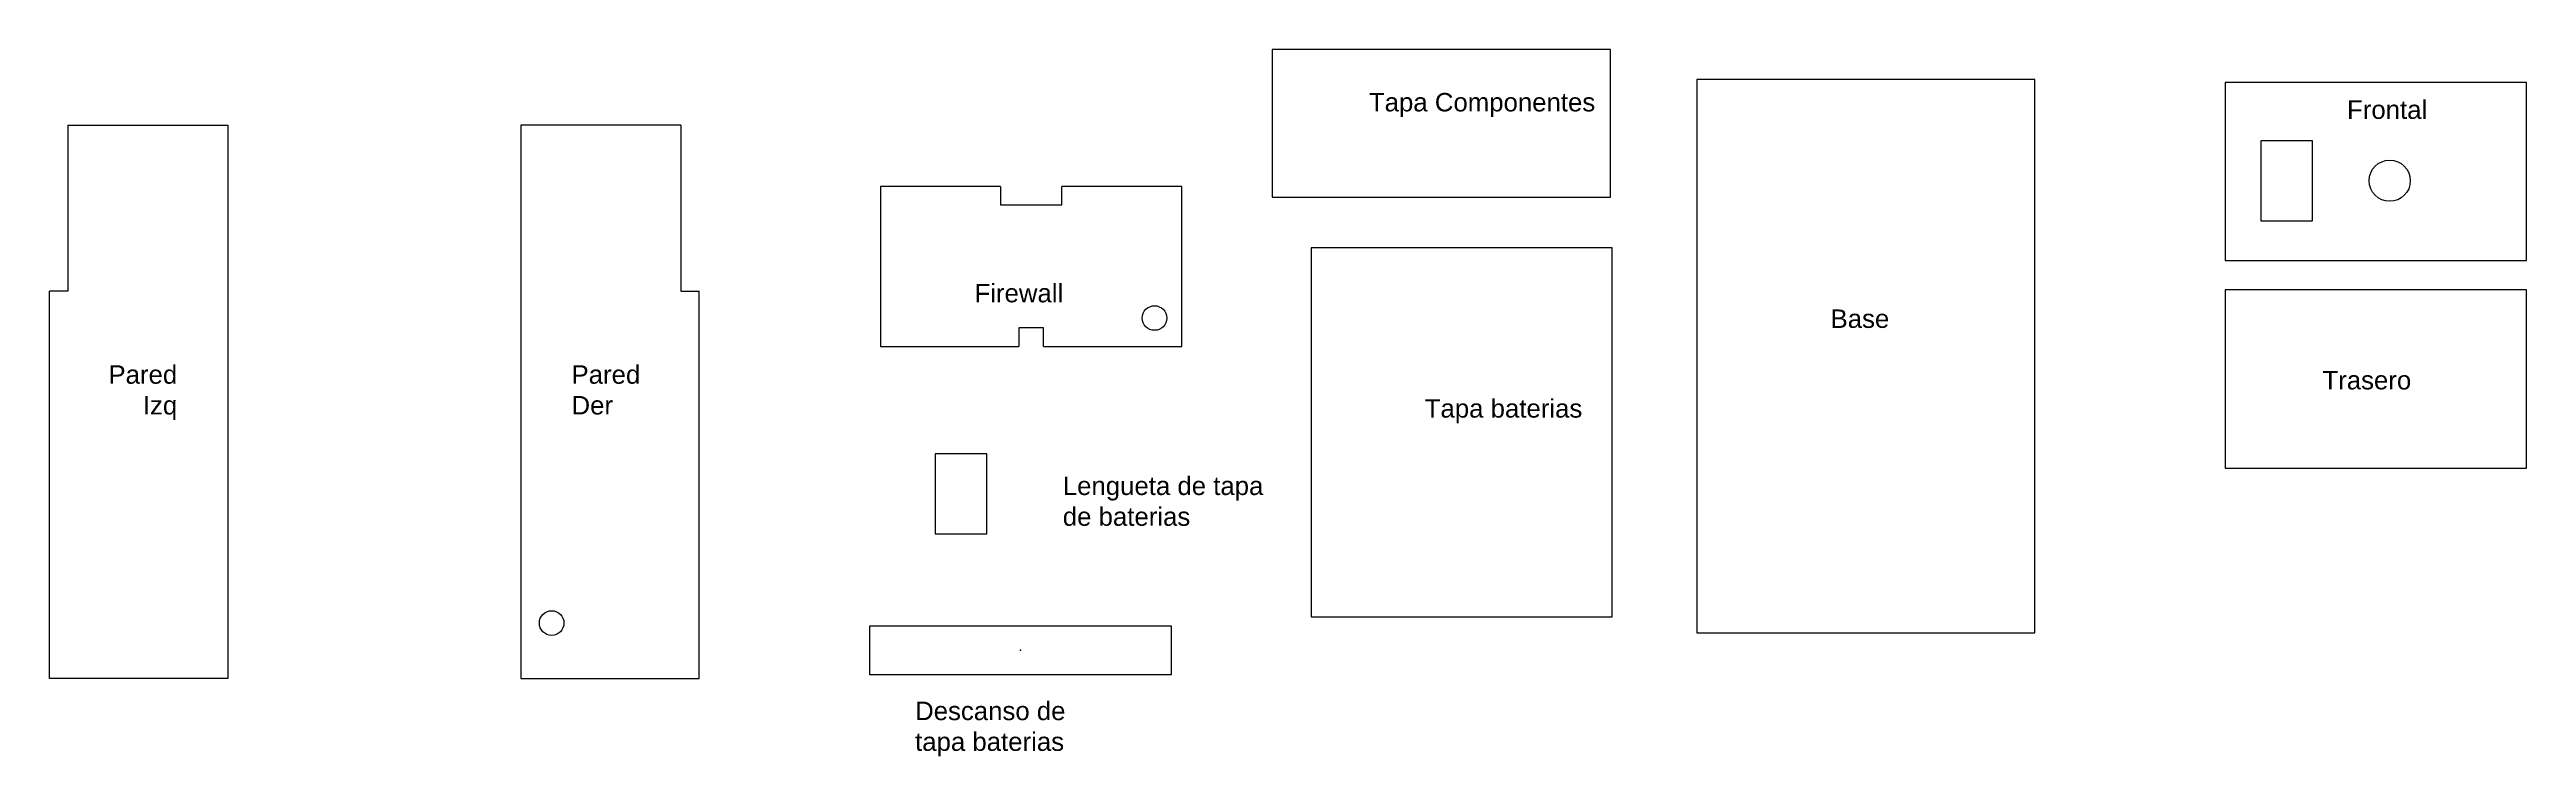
# Model space of a CAD drawing. Header units: millimetres. Extents: x -610 to 1172, y -439 to 434.
# Drawn here: x -609.7 to -206.8, y -162.7 to -47.7 of the extents above; entities that cross this region are included whole.
import ezdxf

# ---------------------------------------------------------------- set-up
doc = ezdxf.new("R2010")
doc.units = ezdxf.units.MM
doc.layers.get('0').update_dxf_attribs({"lineweight": 25, "true_color": 0xffffff})
doc.layers.add('MDF 3 mm Piezas', color=14, linetype='Continuous', lineweight=30, true_color=0x800000)
doc.styles.add('textstyle0', font='')
doc.styles.add('textstyle1', font='')
doc.styles.add('textstyle2', font='')
doc.styles.add('textstyle3', font='')
doc.styles.add('textstyle4', font='')
doc.styles.add('textstyle5', font='')
doc.styles.add('textstyle6', font='')
doc.styles.add('textstyle7', font='')
doc.styles.add('textstyle8', font='')
doc.styles.add('textstyle9', font='')
doc.styles.get('textstyle0').set_extended_font_data('Arial')
doc.styles.get('textstyle1').set_extended_font_data('Arial')
doc.styles.get('textstyle2').set_extended_font_data('Arial')
doc.styles.get('textstyle3').set_extended_font_data('Arial')
doc.styles.get('textstyle4').set_extended_font_data('Arial')
doc.styles.get('textstyle5').set_extended_font_data('Arial')
doc.styles.get('textstyle6').set_extended_font_data('Arial')
doc.styles.get('textstyle7').set_extended_font_data('Arial')
doc.styles.get('textstyle8').set_extended_font_data('Arial')
doc.styles.get('textstyle9').set_extended_font_data('Arial')

msp = doc.modelspace()

# ---------------------------------------------------------------- linework, layer by layer
at = {"layer": 'MDF 3 mm Piezas'}
for p, q in [((-355.81, -47.72), (-410.81, -47.72)), ((-410.81, -47.72), (-410.81, -71.72)), ((-355.81, -71.72), (-355.81, -47.72)), ((-286.77, -52.59), (-341.77, -52.59)), ((-341.77, -52.59), (-341.77, -142.59)), ((-286.77, -142.59), (-286.77, -52.59)), ((-255.82, -53.06), (-255.82, -82.06)), ((-206.82, -53.06), (-255.82, -53.06)), ((-206.82, -82.06), (-206.82, -53.06)), ((-606.66, -60), (-606.66, -87)), ((-606.66, -60), (-580.66, -60)), ((-580.66, -60), (-580.66, -150)), ((-533, -60), (-533, -150)), ((-507, -60), (-533, -60)), ((-507, -60), (-507, -87)), ((-250.02, -62.56), (-250.02, -75.56)), ((-241.62, -62.56), (-250.02, -62.56)), ((-241.62, -75.56), (-241.62, -62.56)), ((-474.5, -70), (-474.5, -96)), ((-455, -70), (-474.5, -70)), ((-455, -70), (-455, -73)), ((-425.5, -70), (-445, -70)), ((-445, -73), (-445, -70)), ((-425.5, -96), (-425.5, -70)), ((-410.81, -71.72), (-355.81, -71.72)), ((-455, -73), (-445, -73)), ((-250.02, -75.56), (-241.62, -75.56)), ((-355.5, -80), (-404.5, -80)), ((-404.5, -80), (-404.5, -140)), ((-355.5, -140), (-355.5, -80)), ((-255.82, -82.06), (-206.82, -82.06)), ((-609.66, -150), (-609.66, -87)), ((-606.66, -87), (-609.66, -87)), ((-507, -87), (-504, -87)), ((-504, -150), (-504, -87)), ((-255.82, -86.8), (-255.82, -115.8)), ((-206.82, -86.8), (-255.82, -86.8)), ((-206.82, -115.8), (-206.82, -86.8)), ((-474.5, -96), (-452, -96)), ((-448, -93), (-452, -93)), ((-452, -93), (-452, -96)), ((-448, -96), (-448, -93)), ((-448, -96), (-425.5, -96)), ((-465.62, -113.5), (-465.62, -126.5)), ((-457.23, -113.5), (-465.62, -113.5)), ((-457.23, -126.5), (-457.23, -113.5)), ((-255.82, -115.8), (-206.82, -115.8)), ((-465.62, -126.5), (-457.23, -126.5)), ((-404.5, -140), (-355.5, -140)), ((-476.24, -141.43), (-427.24, -141.43)), ((-476.24, -149.43), (-476.24, -141.43)), ((-427.24, -141.43), (-427.24, -149.43)), ((-341.77, -142.59), (-286.77, -142.59)), ((-580.66, -150), (-609.66, -150)), ((-533, -150), (-504, -150)), ((-427.24, -149.43), (-476.24, -149.43))]:
    msp.add_line(p, q, dxfattribs=at)
for centre, radius in [((-229.06, -69.06), 3.35), ((-429.95, -91.39), 2), ((-528, -141), 2)]:
    msp.add_circle(centre, radius, dxfattribs=at)
msp.add_point((-451.74, -145.43), dxfattribs=at)

# ---------------------------------------------------------------- texts
at = {"char_height": 1}
for s, insert, attachment_point, style in [('\\H3;Tapa Componentes\\P\\P\\P', (-395.08, -54.79), 1, 'textstyle4'), ('\\H3;Frontal', (-236, -56), 1, 'textstyle0'), ('\\H3;Firewall\\P', (-459.23, -85.84), 1, 'textstyle5'), ('\\H3;Base\\P', (-320, -90), 1, 'textstyle2'), ('\\H3;Pared\\PIzq', (-588.9, -99.08), 3, 'textstyle9'), ('\\H3;Pared\\PDer', (-524.77, -99.08), 1, 'textstyle8'), ('\\H3;Trasero\\P', (-240, -100), 1, 'textstyle1'), ('\\H3;Tapa baterias\\P', (-386, -104.59), 1, 'textstyle3'), ('\\H3;Lengueta de tapa\\Pde baterias', (-444.87, -117.18), 1, 'textstyle7'), ('\\H3;Descanso de \\Ptapa baterias', (-468.89, -153.79), 1, 'textstyle6')]:
    msp.add_mtext(s, dxfattribs=dict(at, insert=insert, attachment_point=attachment_point, style=style))

doc.saveas('drawing.dxf')
